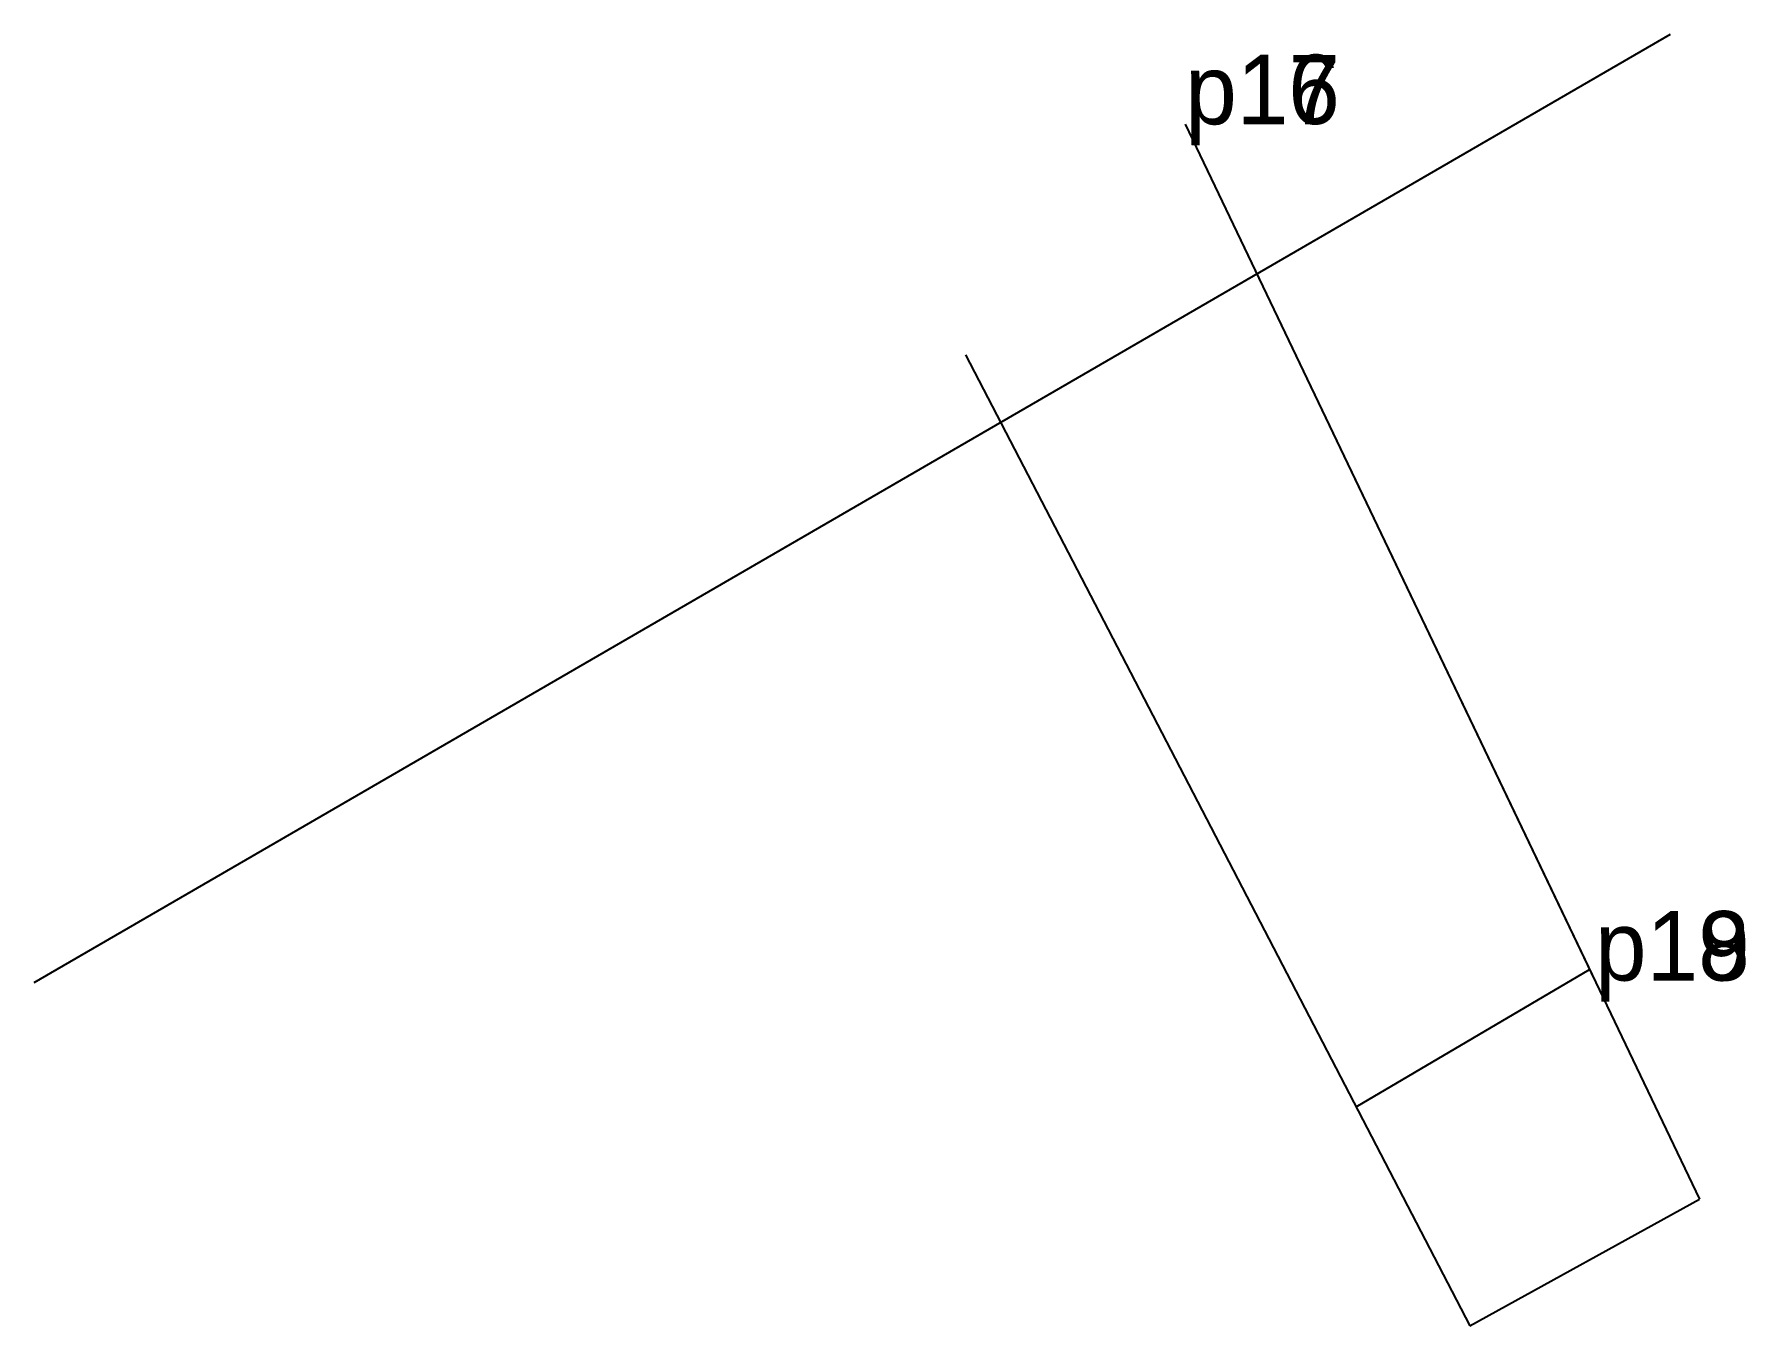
# Model space of a CAD drawing. Extents: x 551476 to 551680, y 1838104 to 1838926.
# Drawn here: x 551635.17 to 551679.56, y 1838892.38 to 1838925.88 of the extents above.
import ezdxf

# ---------------------------------------------------------------- set-up
doc = ezdxf.new("R2010")
doc.units = 0
for name, color, linetype in [('Level 10', 7, 'Continuous'), ('Level 12', 7, 'Continuous'), ('Level 30', 7, 'Continuous'), ('Level 36', 7, 'Continuous')]:
    doc.layers.add(name, color=color, linetype=linetype)

msp = doc.modelspace()

# ---------------------------------------------------------------- linework, layer by layer
at = {"layer": 'Level 10'}
for p, q in [((551659.319, 1838917.563), (551672.402, 1838892.379)), ((551672.402, 1838892.379), (551678.36, 1838895.66))]:
    msp.add_line(p, q, dxfattribs=at)
at = {"layer": 'Level 30'}
msp.add_lwpolyline([(551635.172, 1838901.284), (551677.606, 1838925.88)], dxfattribs=at)
at = {"layer": 'Level 36'}
for p, q in [((551665.022, 1838923.543), (551675.646, 1838901.333)), ((551665.022, 1838923.543), (551678.36, 1838895.66)), ((551669.45, 1838898.061), (551675.509, 1838901.62))]:
    msp.add_line(p, q, dxfattribs=at)

# ---------------------------------------------------------------- texts
at = {"layer": 'Level 12'}
for s, p in [('p16', (551665.015, 1838923.549)), ('p17', (551665.022, 1838923.543)), ('p18', (551675.646, 1838901.335)), ('p19', (551675.646, 1838901.333))]:
    msp.add_text(s, height=1.8, dxfattribs=at).set_placement(p)

doc.saveas('drawing.dxf')
